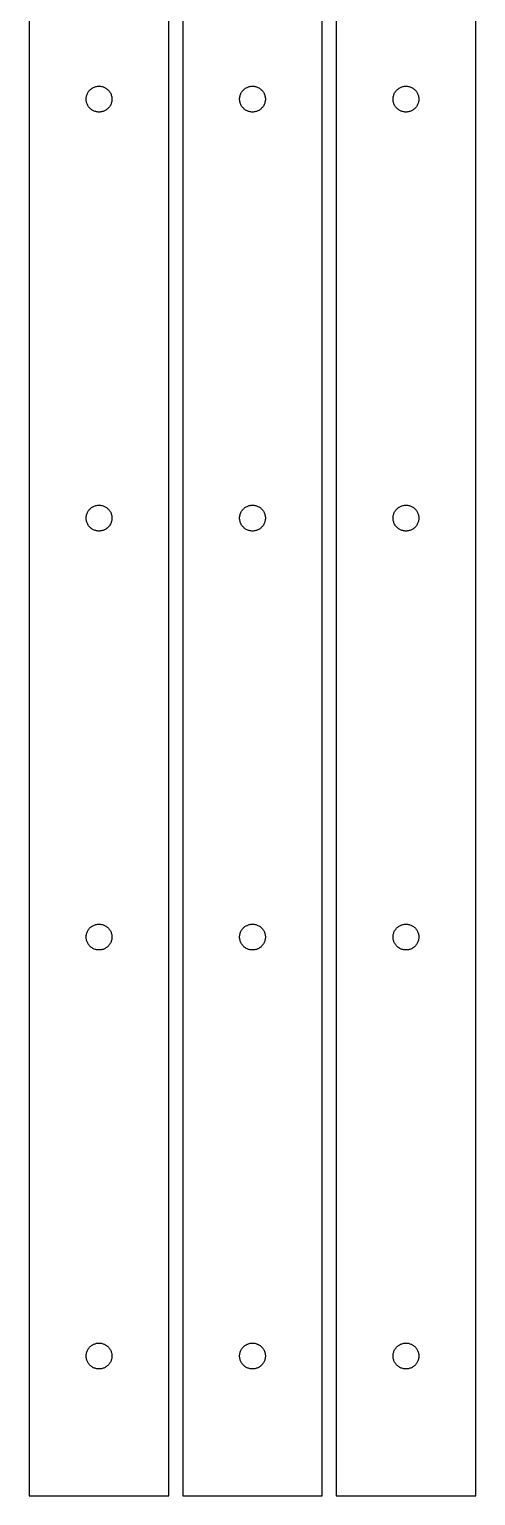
# Model space of a CAD drawing. Header units: metres. Extents: x 0 to 32, y 0 to 210.
# Drawn here: x 0 to 32, y 0 to 105 of the extents above; entities that cross this region are included whole.
import ezdxf

# ---------------------------------------------------------------- set-up
doc = ezdxf.new("R2010")
doc.units = ezdxf.units.M

msp = doc.modelspace()

# ---------------------------------------------------------------- linework, layer by layer
for p, q in [((0, 210), (0, 0)), ((10, 0), (10, 210)), ((11, 210), (11, 0)), ((21, 0), (21, 210)), ((22, 210), (22, 0)), ((32, 0), (32, 210)), ((4.50435, 100.781), (4.55437, 100.811)), ((4.55437, 100.811), (4.60614, 100.837)), ((4.60614, 100.837), (4.65947, 100.86)), ((4.65947, 100.86), (4.71416, 100.88)), ((4.71416, 100.88), (4.76996, 100.896)), ((4.76996, 100.896), (4.82666, 100.909)), ((4.82666, 100.909), (4.88406, 100.918)), ((4.88406, 100.918), (4.94191, 100.923)), ((4.94191, 100.923), (5, 100.925)), ((5, 100.925), (5.05807, 100.923)), ((5.05807, 100.923), (5.11592, 100.918)), ((5.11592, 100.918), (5.17332, 100.909)), ((5.17332, 100.909), (5.23003, 100.896)), ((5.23003, 100.896), (5.28583, 100.88)), ((5.28583, 100.88), (5.34052, 100.86)), ((5.34052, 100.86), (5.39384, 100.837)), ((5.39384, 100.837), (5.44562, 100.811)), ((5.44562, 100.811), (5.49564, 100.781)), ((15.5043, 100.781), (15.5544, 100.811)), ((15.5544, 100.811), (15.6061, 100.837)), ((15.6061, 100.837), (15.6595, 100.86)), ((15.6595, 100.86), (15.7142, 100.88)), ((15.7142, 100.88), (15.77, 100.896)), ((15.77, 100.896), (15.8267, 100.909)), ((15.8267, 100.909), (15.8841, 100.918)), ((15.8841, 100.918), (15.9419, 100.923)), ((15.9419, 100.923), (16, 100.925)), ((16, 100.925), (16.0581, 100.923)), ((16.0581, 100.923), (16.1159, 100.918)), ((16.1159, 100.918), (16.1733, 100.909)), ((16.1733, 100.909), (16.23, 100.896)), ((16.23, 100.896), (16.2858, 100.88)), ((16.2858, 100.88), (16.3405, 100.86)), ((16.3405, 100.86), (16.3938, 100.837)), ((16.3938, 100.837), (16.4456, 100.811)), ((16.4456, 100.811), (16.4956, 100.781)), ((26.5043, 100.781), (26.5544, 100.811)), ((26.5544, 100.811), (26.6061, 100.837)), ((26.6061, 100.837), (26.6595, 100.86)), ((26.6595, 100.86), (26.7142, 100.88)), ((26.7142, 100.88), (26.77, 100.896)), ((26.77, 100.896), (26.8267, 100.909)), ((26.8267, 100.909), (26.8841, 100.918)), ((26.8841, 100.918), (26.9419, 100.923)), ((26.9419, 100.923), (27, 100.925)), ((27, 100.925), (27.0581, 100.923)), ((27.0581, 100.923), (27.1159, 100.918)), ((27.1159, 100.918), (27.1733, 100.909)), ((27.1733, 100.909), (27.23, 100.896)), ((27.23, 100.896), (27.2858, 100.88)), ((27.2858, 100.88), (27.3405, 100.86)), ((27.3405, 100.86), (27.3938, 100.837)), ((27.3938, 100.837), (27.4456, 100.811)), ((27.4456, 100.811), (27.4956, 100.781)), ((4.075, 100), (4.07681, 100.058)), ((4.07681, 99.9419), (4.075, 100)), ((4.07681, 100.058), (4.08229, 100.116)), ((4.08229, 99.8841), (4.07681, 99.9419)), ((4.08229, 100.116), (4.09137, 100.173)), ((4.09137, 99.8267), (4.08229, 99.8841)), ((4.09137, 100.173), (4.10405, 100.23)), ((4.10405, 99.77), (4.09137, 99.8267)), ((4.10405, 100.23), (4.12027, 100.286)), ((4.12027, 99.7142), (4.10405, 99.77)), ((4.12027, 100.286), (4.13995, 100.341)), ((4.13995, 100.341), (4.16302, 100.394)), ((4.16302, 100.394), (4.18941, 100.446)), ((4.18941, 100.446), (4.21899, 100.496)), ((4.21899, 100.496), (4.25165, 100.544)), ((4.25165, 100.544), (4.28726, 100.59)), ((4.28726, 100.59), (4.3257, 100.633)), ((4.3257, 100.633), (4.36679, 100.674)), ((4.36679, 100.674), (4.41037, 100.713)), ((4.41037, 100.713), (4.45628, 100.748)), ((4.45628, 100.748), (4.50435, 100.781)), ((5.49564, 100.781), (5.5437, 100.748)), ((5.5437, 100.748), (5.58961, 100.713)), ((5.58961, 100.713), (5.63319, 100.674)), ((5.63319, 100.674), (5.67429, 100.633)), ((5.67429, 100.633), (5.71272, 100.59)), ((5.71272, 100.59), (5.74834, 100.544)), ((5.74834, 100.544), (5.78099, 100.496)), ((5.78099, 100.496), (5.81058, 100.446)), ((5.81058, 100.446), (5.83696, 100.394)), ((5.83696, 100.394), (5.86003, 100.341)), ((5.86003, 100.341), (5.87971, 100.286)), ((5.87971, 100.286), (5.89594, 100.23)), ((5.89594, 99.77), (5.87971, 99.7142)), ((5.89594, 100.23), (5.90862, 100.173)), ((5.90862, 99.8267), (5.89594, 99.77)), ((5.90862, 100.173), (5.91769, 100.116)), ((5.91769, 99.8841), (5.90862, 99.8267)), ((5.91769, 100.116), (5.92317, 100.058)), ((5.92317, 99.9419), (5.91769, 99.8841)), ((5.92317, 100.058), (5.92499, 100)), ((5.92499, 100), (5.92317, 99.9419)), ((15.075, 100), (15.0768, 100.058)), ((15.0768, 99.9419), (15.075, 100)), ((15.0768, 100.058), (15.0823, 100.116)), ((15.0823, 99.8841), (15.0768, 99.9419)), ((15.0823, 100.116), (15.0914, 100.173)), ((15.0914, 99.8267), (15.0823, 99.8841)), ((15.0914, 100.173), (15.104, 100.23)), ((15.104, 99.77), (15.0914, 99.8267)), ((15.104, 100.23), (15.1203, 100.286)), ((15.1203, 99.7142), (15.104, 99.77)), ((15.1203, 100.286), (15.14, 100.341)), ((15.14, 100.341), (15.163, 100.394)), ((15.163, 100.394), (15.1894, 100.446)), ((15.1894, 100.446), (15.219, 100.496)), ((15.219, 100.496), (15.2516, 100.544)), ((15.2516, 100.544), (15.2873, 100.59)), ((15.2873, 100.59), (15.3257, 100.633)), ((15.3257, 100.633), (15.3668, 100.674)), ((15.3668, 100.674), (15.4104, 100.713)), ((15.4104, 100.713), (15.4563, 100.748)), ((15.4563, 100.748), (15.5043, 100.781)), ((16.4956, 100.781), (16.5437, 100.748)), ((16.5437, 100.748), (16.5896, 100.713)), ((16.5896, 100.713), (16.6332, 100.674)), ((16.6332, 100.674), (16.6743, 100.633)), ((16.6743, 100.633), (16.7127, 100.59)), ((16.7127, 100.59), (16.7483, 100.544)), ((16.7483, 100.544), (16.781, 100.496)), ((16.781, 100.496), (16.8106, 100.446)), ((16.8106, 100.446), (16.837, 100.394)), ((16.837, 100.394), (16.86, 100.341)), ((16.86, 100.341), (16.8797, 100.286)), ((16.8797, 100.286), (16.8959, 100.23)), ((16.8959, 99.77), (16.8797, 99.7142)), ((16.8959, 100.23), (16.9086, 100.173)), ((16.9086, 99.8267), (16.8959, 99.77)), ((16.9086, 100.173), (16.9177, 100.116)), ((16.9177, 99.8841), (16.9086, 99.8267)), ((16.9177, 100.116), (16.9232, 100.058)), ((16.9232, 99.9419), (16.9177, 99.8841)), ((16.9232, 100.058), (16.925, 100)), ((16.925, 100), (16.9232, 99.9419)), ((26.075, 100), (26.0768, 100.058)), ((26.0768, 99.9419), (26.075, 100)), ((26.0768, 100.058), (26.0823, 100.116)), ((26.0823, 99.8841), (26.0768, 99.9419)), ((26.0823, 100.116), (26.0914, 100.173)), ((26.0914, 99.8267), (26.0823, 99.8841)), ((26.0914, 100.173), (26.104, 100.23)), ((26.104, 99.77), (26.0914, 99.8267)), ((26.104, 100.23), (26.1203, 100.286)), ((26.1203, 99.7142), (26.104, 99.77)), ((26.1203, 100.286), (26.14, 100.341)), ((26.14, 100.341), (26.163, 100.394)), ((26.163, 100.394), (26.1894, 100.446)), ((26.1894, 100.446), (26.219, 100.496)), ((26.219, 100.496), (26.2516, 100.544)), ((26.2516, 100.544), (26.2873, 100.59)), ((26.2873, 100.59), (26.3257, 100.633)), ((26.3257, 100.633), (26.3668, 100.674)), ((26.3668, 100.674), (26.4104, 100.713)), ((26.4104, 100.713), (26.4563, 100.748)), ((26.4563, 100.748), (26.5043, 100.781)), ((27.4956, 100.781), (27.5437, 100.748)), ((27.5437, 100.748), (27.5896, 100.713)), ((27.5896, 100.713), (27.6332, 100.674)), ((27.6332, 100.674), (27.6743, 100.633)), ((27.6743, 100.633), (27.7127, 100.59)), ((27.7127, 100.59), (27.7483, 100.544)), ((27.7483, 100.544), (27.781, 100.496)), ((27.781, 100.496), (27.8106, 100.446)), ((27.8106, 100.446), (27.837, 100.394)), ((27.837, 100.394), (27.86, 100.341)), ((27.86, 100.341), (27.8797, 100.286)), ((27.8797, 100.286), (27.8959, 100.23)), ((27.8959, 99.77), (27.8797, 99.7142)), ((27.8959, 100.23), (27.9086, 100.173)), ((27.9086, 99.8267), (27.8959, 99.77)), ((27.9086, 100.173), (27.9177, 100.116)), ((27.9177, 99.8841), (27.9086, 99.8267)), ((27.9177, 100.116), (27.9232, 100.058)), ((27.9232, 99.9419), (27.9177, 99.8841)), ((27.9232, 100.058), (27.925, 100)), ((27.925, 100), (27.9232, 99.9419)), ((4.13995, 99.6595), (4.12027, 99.7142)), ((4.16302, 99.6061), (4.13995, 99.6595)), ((4.18941, 99.5544), (4.16302, 99.6061)), ((4.21899, 99.5043), (4.18941, 99.5544)), ((4.25165, 99.4563), (4.21899, 99.5043)), ((4.28726, 99.4104), (4.25165, 99.4563)), ((4.3257, 99.3668), (4.28726, 99.4104)), ((4.36679, 99.3257), (4.3257, 99.3668)), ((4.41037, 99.2873), (4.36679, 99.3257)), ((4.45628, 99.2516), (4.41037, 99.2873)), ((4.50435, 99.219), (4.45628, 99.2516)), ((4.55437, 99.1894), (4.50435, 99.219)), ((4.60614, 99.163), (4.55437, 99.1894)), ((4.65947, 99.14), (4.60614, 99.163)), ((4.71416, 99.1203), (4.65947, 99.14)), ((4.76996, 99.104), (4.71416, 99.1203)), ((4.82666, 99.0914), (4.76996, 99.104)), ((4.88406, 99.0823), (4.82666, 99.0914)), ((4.94191, 99.0768), (4.88406, 99.0823)), ((5, 99.075), (4.94191, 99.0768)), ((5.05807, 99.0768), (5, 99.075)), ((5.11592, 99.0823), (5.05807, 99.0768)), ((5.17332, 99.0914), (5.11592, 99.0823)), ((5.23003, 99.104), (5.17332, 99.0914)), ((5.28583, 99.1203), (5.23003, 99.104)), ((5.34052, 99.14), (5.28583, 99.1203)), ((5.39384, 99.163), (5.34052, 99.14)), ((5.44562, 99.1894), (5.39384, 99.163)), ((5.49564, 99.219), (5.44562, 99.1894)), ((5.5437, 99.2516), (5.49564, 99.219)), ((5.58961, 99.2873), (5.5437, 99.2516)), ((5.63319, 99.3257), (5.58961, 99.2873)), ((5.67429, 99.3668), (5.63319, 99.3257)), ((5.71272, 99.4104), (5.67429, 99.3668)), ((5.74834, 99.4563), (5.71272, 99.4104)), ((5.78099, 99.5043), (5.74834, 99.4563)), ((5.81058, 99.5544), (5.78099, 99.5043)), ((5.83696, 99.6061), (5.81058, 99.5544)), ((5.86003, 99.6595), (5.83696, 99.6061)), ((5.87971, 99.7142), (5.86003, 99.6595)), ((15.14, 99.6595), (15.1203, 99.7142)), ((15.163, 99.6061), (15.14, 99.6595)), ((15.1894, 99.5544), (15.163, 99.6061)), ((15.219, 99.5043), (15.1894, 99.5544)), ((15.2516, 99.4563), (15.219, 99.5043)), ((15.2873, 99.4104), (15.2516, 99.4563)), ((15.3257, 99.3668), (15.2873, 99.4104)), ((15.3668, 99.3257), (15.3257, 99.3668)), ((15.4104, 99.2873), (15.3668, 99.3257)), ((15.4563, 99.2516), (15.4104, 99.2873)), ((15.5043, 99.219), (15.4563, 99.2516)), ((15.5544, 99.1894), (15.5043, 99.219)), ((15.6061, 99.163), (15.5544, 99.1894)), ((15.6595, 99.14), (15.6061, 99.163)), ((15.7142, 99.1203), (15.6595, 99.14)), ((15.77, 99.104), (15.7142, 99.1203)), ((15.8267, 99.0914), (15.77, 99.104)), ((15.8841, 99.0823), (15.8267, 99.0914)), ((15.9419, 99.0768), (15.8841, 99.0823)), ((16, 99.075), (15.9419, 99.0768)), ((16.0581, 99.0768), (16, 99.075)), ((16.1159, 99.0823), (16.0581, 99.0768)), ((16.1733, 99.0914), (16.1159, 99.0823)), ((16.23, 99.104), (16.1733, 99.0914)), ((16.2858, 99.1203), (16.23, 99.104)), ((16.3405, 99.14), (16.2858, 99.1203)), ((16.3938, 99.163), (16.3405, 99.14)), ((16.4456, 99.1894), (16.3938, 99.163)), ((16.4956, 99.219), (16.4456, 99.1894)), ((16.5437, 99.2516), (16.4956, 99.219)), ((16.5896, 99.2873), (16.5437, 99.2516)), ((16.6332, 99.3257), (16.5896, 99.2873)), ((16.6743, 99.3668), (16.6332, 99.3257)), ((16.7127, 99.4104), (16.6743, 99.3668)), ((16.7483, 99.4563), (16.7127, 99.4104)), ((16.781, 99.5043), (16.7483, 99.4563)), ((16.8106, 99.5544), (16.781, 99.5043)), ((16.837, 99.6061), (16.8106, 99.5544)), ((16.86, 99.6595), (16.837, 99.6061)), ((16.8797, 99.7142), (16.86, 99.6595)), ((26.14, 99.6595), (26.1203, 99.7142)), ((26.163, 99.6061), (26.14, 99.6595)), ((26.1894, 99.5544), (26.163, 99.6061)), ((26.219, 99.5043), (26.1894, 99.5544)), ((26.2516, 99.4563), (26.219, 99.5043)), ((26.2873, 99.4104), (26.2516, 99.4563)), ((26.3257, 99.3668), (26.2873, 99.4104)), ((26.3668, 99.3257), (26.3257, 99.3668)), ((26.4104, 99.2873), (26.3668, 99.3257)), ((26.4563, 99.2516), (26.4104, 99.2873)), ((26.5043, 99.219), (26.4563, 99.2516)), ((26.5544, 99.1894), (26.5043, 99.219)), ((26.6061, 99.163), (26.5544, 99.1894)), ((26.6595, 99.14), (26.6061, 99.163)), ((26.7142, 99.1203), (26.6595, 99.14)), ((26.77, 99.104), (26.7142, 99.1203)), ((26.8267, 99.0914), (26.77, 99.104)), ((26.8841, 99.0823), (26.8267, 99.0914)), ((26.9419, 99.0768), (26.8841, 99.0823)), ((27, 99.075), (26.9419, 99.0768)), ((27.0581, 99.0768), (27, 99.075)), ((27.1159, 99.0823), (27.0581, 99.0768)), ((27.1733, 99.0914), (27.1159, 99.0823)), ((27.23, 99.104), (27.1733, 99.0914)), ((27.2858, 99.1203), (27.23, 99.104)), ((27.3405, 99.14), (27.2858, 99.1203)), ((27.3938, 99.163), (27.3405, 99.14)), ((27.4456, 99.1894), (27.3938, 99.163)), ((27.4956, 99.219), (27.4456, 99.1894)), ((27.5437, 99.2516), (27.4956, 99.219)), ((27.5896, 99.2873), (27.5437, 99.2516)), ((27.6332, 99.3257), (27.5896, 99.2873)), ((27.6743, 99.3668), (27.6332, 99.3257)), ((27.7127, 99.4104), (27.6743, 99.3668)), ((27.7483, 99.4563), (27.7127, 99.4104)), ((27.781, 99.5043), (27.7483, 99.4563)), ((27.8106, 99.5544), (27.781, 99.5043)), ((27.837, 99.6061), (27.8106, 99.5544)), ((27.86, 99.6595), (27.837, 99.6061)), ((27.8797, 99.7142), (27.86, 99.6595)), ((4.13995, 70.3405), (4.16302, 70.3938)), ((4.16302, 70.3938), (4.18941, 70.4456)), ((4.18941, 70.4456), (4.21899, 70.4956)), ((4.21899, 70.4956), (4.25165, 70.5437)), ((4.25165, 70.5437), (4.28726, 70.5896)), ((4.28726, 70.5896), (4.3257, 70.6332)), ((4.3257, 70.6332), (4.36679, 70.6743)), ((4.36679, 70.6743), (4.41037, 70.7127)), ((4.41037, 70.7127), (4.45628, 70.7483)), ((4.45628, 70.7483), (4.50435, 70.781)), ((4.50435, 70.781), (4.55437, 70.8106)), ((4.55437, 70.8106), (4.60614, 70.837)), ((4.60614, 70.837), (4.65947, 70.86)), ((4.65947, 70.86), (4.71416, 70.8797)), ((4.71416, 70.8797), (4.76996, 70.8959)), ((4.76996, 70.8959), (4.82666, 70.9086)), ((4.82666, 70.9086), (4.88406, 70.9177)), ((4.88406, 70.9177), (4.94191, 70.9232)), ((4.94191, 70.9232), (5, 70.925)), ((5, 70.925), (5.05807, 70.9232)), ((5.05807, 70.9232), (5.11592, 70.9177)), ((5.11592, 70.9177), (5.17332, 70.9086)), ((5.17332, 70.9086), (5.23003, 70.8959)), ((5.23003, 70.8959), (5.28583, 70.8797)), ((5.28583, 70.8797), (5.34052, 70.86)), ((5.34052, 70.86), (5.39384, 70.837)), ((5.39384, 70.837), (5.44562, 70.8106)), ((5.44562, 70.8106), (5.49564, 70.781)), ((5.49564, 70.781), (5.5437, 70.7483)), ((5.5437, 70.7483), (5.58961, 70.7127)), ((5.58961, 70.7127), (5.63319, 70.6743)), ((5.63319, 70.6743), (5.67429, 70.6332)), ((5.67429, 70.6332), (5.71272, 70.5896)), ((5.71272, 70.5896), (5.74834, 70.5437)), ((5.74834, 70.5437), (5.78099, 70.4956)), ((5.78099, 70.4956), (5.81058, 70.4456)), ((5.81058, 70.4456), (5.83696, 70.3938)), ((5.83696, 70.3938), (5.86003, 70.3405)), ((15.14, 70.3405), (15.163, 70.3938)), ((15.163, 70.3938), (15.1894, 70.4456)), ((15.1894, 70.4456), (15.219, 70.4956)), ((15.219, 70.4956), (15.2516, 70.5437)), ((15.2516, 70.5437), (15.2873, 70.5896)), ((15.2873, 70.5896), (15.3257, 70.6332)), ((15.3257, 70.6332), (15.3668, 70.6743)), ((15.3668, 70.6743), (15.4104, 70.7127)), ((15.4104, 70.7127), (15.4563, 70.7483)), ((15.4563, 70.7483), (15.5043, 70.781)), ((15.5043, 70.781), (15.5544, 70.8106)), ((15.5544, 70.8106), (15.6061, 70.837)), ((15.6061, 70.837), (15.6595, 70.86)), ((15.6595, 70.86), (15.7142, 70.8797)), ((15.7142, 70.8797), (15.77, 70.8959)), ((15.77, 70.8959), (15.8267, 70.9086)), ((15.8267, 70.9086), (15.8841, 70.9177)), ((15.8841, 70.9177), (15.9419, 70.9232)), ((15.9419, 70.9232), (16, 70.925)), ((16, 70.925), (16.0581, 70.9232)), ((16.0581, 70.9232), (16.1159, 70.9177)), ((16.1159, 70.9177), (16.1733, 70.9086)), ((16.1733, 70.9086), (16.23, 70.8959)), ((16.23, 70.8959), (16.2858, 70.8797)), ((16.2858, 70.8797), (16.3405, 70.86)), ((16.3405, 70.86), (16.3938, 70.837)), ((16.3938, 70.837), (16.4456, 70.8106)), ((16.4456, 70.8106), (16.4956, 70.781)), ((16.4956, 70.781), (16.5437, 70.7483)), ((16.5437, 70.7483), (16.5896, 70.7127)), ((16.5896, 70.7127), (16.6332, 70.6743)), ((16.6332, 70.6743), (16.6743, 70.6332)), ((16.6743, 70.6332), (16.7127, 70.5896)), ((16.7127, 70.5896), (16.7483, 70.5437)), ((16.7483, 70.5437), (16.781, 70.4956)), ((16.781, 70.4956), (16.8106, 70.4456)), ((16.8106, 70.4456), (16.837, 70.3938)), ((16.837, 70.3938), (16.86, 70.3405)), ((26.14, 70.3405), (26.163, 70.3938)), ((26.163, 70.3938), (26.1894, 70.4456)), ((26.1894, 70.4456), (26.219, 70.4956)), ((26.219, 70.4956), (26.2516, 70.5437)), ((26.2516, 70.5437), (26.2873, 70.5896)), ((26.2873, 70.5896), (26.3257, 70.6332)), ((26.3257, 70.6332), (26.3668, 70.6743)), ((26.3668, 70.6743), (26.4104, 70.7127)), ((26.4104, 70.7127), (26.4563, 70.7483)), ((26.4563, 70.7483), (26.5043, 70.781)), ((26.5043, 70.781), (26.5544, 70.8106)), ((26.5544, 70.8106), (26.6061, 70.837)), ((26.6061, 70.837), (26.6595, 70.86)), ((26.6595, 70.86), (26.7142, 70.8797)), ((26.7142, 70.8797), (26.77, 70.8959)), ((26.77, 70.8959), (26.8267, 70.9086)), ((26.8267, 70.9086), (26.8841, 70.9177)), ((26.8841, 70.9177), (26.9419, 70.9232)), ((26.9419, 70.9232), (27, 70.925)), ((27, 70.925), (27.0581, 70.9232)), ((27.0581, 70.9232), (27.1159, 70.9177)), ((27.1159, 70.9177), (27.1733, 70.9086)), ((27.1733, 70.9086), (27.23, 70.8959)), ((27.23, 70.8959), (27.2858, 70.8797)), ((27.2858, 70.8797), (27.3405, 70.86)), ((27.3405, 70.86), (27.3938, 70.837)), ((27.3938, 70.837), (27.4456, 70.8106)), ((27.4456, 70.8106), (27.4956, 70.781)), ((27.4956, 70.781), (27.5437, 70.7483)), ((27.5437, 70.7483), (27.5896, 70.7127)), ((27.5896, 70.7127), (27.6332, 70.6743)), ((27.6332, 70.6743), (27.6743, 70.6332)), ((27.6743, 70.6332), (27.7127, 70.5896)), ((27.7127, 70.5896), (27.7483, 70.5437)), ((27.7483, 70.5437), (27.781, 70.4956)), ((27.781, 70.4956), (27.8106, 70.4456)), ((27.8106, 70.4456), (27.837, 70.3938)), ((27.837, 70.3938), (27.86, 70.3405)), ((4.075, 70), (4.07681, 70.0581)), ((4.07681, 69.9419), (4.075, 70)), ((4.07681, 70.0581), (4.08229, 70.1159)), ((4.08229, 69.8841), (4.07681, 69.9419)), ((4.08229, 70.1159), (4.09137, 70.1733)), ((4.09137, 69.8267), (4.08229, 69.8841)), ((4.09137, 70.1733), (4.10405, 70.23)), ((4.10405, 69.77), (4.09137, 69.8267)), ((4.10405, 70.23), (4.12027, 70.2858)), ((4.12027, 69.7142), (4.10405, 69.77)), ((4.12027, 70.2858), (4.13995, 70.3405)), ((4.13995, 69.6595), (4.12027, 69.7142)), ((4.16302, 69.6061), (4.13995, 69.6595)), ((4.18941, 69.5544), (4.16302, 69.6061)), ((4.21899, 69.5043), (4.18941, 69.5544)), ((4.25165, 69.4563), (4.21899, 69.5043)), ((4.28726, 69.4104), (4.25165, 69.4563)), ((4.3257, 69.3668), (4.28726, 69.4104)), ((4.36679, 69.3257), (4.3257, 69.3668)), ((4.41037, 69.2873), (4.36679, 69.3257)), ((5.63319, 69.3257), (5.58961, 69.2873)), ((5.67429, 69.3668), (5.63319, 69.3257)), ((5.71272, 69.4104), (5.67429, 69.3668)), ((5.74834, 69.4563), (5.71272, 69.4104)), ((5.78099, 69.5043), (5.74834, 69.4563)), ((5.81058, 69.5544), (5.78099, 69.5043)), ((5.83696, 69.6061), (5.81058, 69.5544)), ((5.86003, 69.6595), (5.83696, 69.6061)), ((5.86003, 70.3405), (5.87971, 70.2858)), ((5.87971, 69.7142), (5.86003, 69.6595)), ((5.87971, 70.2858), (5.89594, 70.23)), ((5.89594, 69.77), (5.87971, 69.7142)), ((5.89594, 70.23), (5.90862, 70.1733)), ((5.90862, 69.8267), (5.89594, 69.77)), ((5.90862, 70.1733), (5.91769, 70.1159)), ((5.91769, 69.8841), (5.90862, 69.8267)), ((5.91769, 70.1159), (5.92317, 70.0581)), ((5.92317, 69.9419), (5.91769, 69.8841)), ((5.92317, 70.0581), (5.92499, 70)), ((5.92499, 70), (5.92317, 69.9419)), ((15.075, 70), (15.0768, 70.0581)), ((15.0768, 69.9419), (15.075, 70)), ((15.0768, 70.0581), (15.0823, 70.1159)), ((15.0823, 69.8841), (15.0768, 69.9419)), ((15.0823, 70.1159), (15.0914, 70.1733)), ((15.0914, 69.8267), (15.0823, 69.8841)), ((15.0914, 70.1733), (15.104, 70.23)), ((15.104, 69.77), (15.0914, 69.8267)), ((15.104, 70.23), (15.1203, 70.2858)), ((15.1203, 69.7142), (15.104, 69.77)), ((15.1203, 70.2858), (15.14, 70.3405)), ((15.14, 69.6595), (15.1203, 69.7142)), ((15.163, 69.6061), (15.14, 69.6595)), ((15.1894, 69.5544), (15.163, 69.6061)), ((15.219, 69.5043), (15.1894, 69.5544)), ((15.2516, 69.4563), (15.219, 69.5043)), ((15.2873, 69.4104), (15.2516, 69.4563)), ((15.3257, 69.3668), (15.2873, 69.4104)), ((15.3668, 69.3257), (15.3257, 69.3668)), ((15.4104, 69.2873), (15.3668, 69.3257)), ((16.6332, 69.3257), (16.5896, 69.2873)), ((16.6743, 69.3668), (16.6332, 69.3257)), ((16.7127, 69.4104), (16.6743, 69.3668)), ((16.7483, 69.4563), (16.7127, 69.4104)), ((16.781, 69.5043), (16.7483, 69.4563)), ((16.8106, 69.5544), (16.781, 69.5043)), ((16.837, 69.6061), (16.8106, 69.5544)), ((16.86, 69.6595), (16.837, 69.6061)), ((16.86, 70.3405), (16.8797, 70.2858)), ((16.8797, 69.7142), (16.86, 69.6595)), ((16.8797, 70.2858), (16.8959, 70.23)), ((16.8959, 69.77), (16.8797, 69.7142)), ((16.8959, 70.23), (16.9086, 70.1733)), ((16.9086, 69.8267), (16.8959, 69.77)), ((16.9086, 70.1733), (16.9177, 70.1159)), ((16.9177, 69.8841), (16.9086, 69.8267)), ((16.9177, 70.1159), (16.9232, 70.0581)), ((16.9232, 69.9419), (16.9177, 69.8841)), ((16.9232, 70.0581), (16.925, 70)), ((16.925, 70), (16.9232, 69.9419)), ((26.075, 70), (26.0768, 70.0581)), ((26.0768, 69.9419), (26.075, 70)), ((26.0768, 70.0581), (26.0823, 70.1159)), ((26.0823, 69.8841), (26.0768, 69.9419)), ((26.0823, 70.1159), (26.0914, 70.1733)), ((26.0914, 69.8267), (26.0823, 69.8841)), ((26.0914, 70.1733), (26.104, 70.23)), ((26.104, 69.77), (26.0914, 69.8267)), ((26.104, 70.23), (26.1203, 70.2858)), ((26.1203, 69.7142), (26.104, 69.77)), ((26.1203, 70.2858), (26.14, 70.3405)), ((26.14, 69.6595), (26.1203, 69.7142)), ((26.163, 69.6061), (26.14, 69.6595)), ((26.1894, 69.5544), (26.163, 69.6061)), ((26.219, 69.5043), (26.1894, 69.5544)), ((26.2516, 69.4563), (26.219, 69.5043)), ((26.2873, 69.4104), (26.2516, 69.4563)), ((26.3257, 69.3668), (26.2873, 69.4104)), ((26.3668, 69.3257), (26.3257, 69.3668)), ((26.4104, 69.2873), (26.3668, 69.3257)), ((27.6332, 69.3257), (27.5896, 69.2873)), ((27.6743, 69.3668), (27.6332, 69.3257)), ((27.7127, 69.4104), (27.6743, 69.3668)), ((27.7483, 69.4563), (27.7127, 69.4104)), ((27.781, 69.5043), (27.7483, 69.4563)), ((27.8106, 69.5544), (27.781, 69.5043)), ((27.837, 69.6061), (27.8106, 69.5544)), ((27.86, 69.6595), (27.837, 69.6061)), ((27.86, 70.3405), (27.8797, 70.2858)), ((27.8797, 69.7142), (27.86, 69.6595)), ((27.8797, 70.2858), (27.8959, 70.23)), ((27.8959, 69.77), (27.8797, 69.7142)), ((27.8959, 70.23), (27.9086, 70.1733)), ((27.9086, 69.8267), (27.8959, 69.77)), ((27.9086, 70.1733), (27.9177, 70.1159)), ((27.9177, 69.8841), (27.9086, 69.8267)), ((27.9177, 70.1159), (27.9232, 70.0581)), ((27.9232, 69.9419), (27.9177, 69.8841)), ((27.9232, 70.0581), (27.925, 70)), ((27.925, 70), (27.9232, 69.9419)), ((4.45628, 69.2516), (4.41037, 69.2873)), ((4.50435, 69.219), (4.45628, 69.2516)), ((4.55437, 69.1894), (4.50435, 69.219)), ((4.60614, 69.163), (4.55437, 69.1894)), ((4.65947, 69.14), (4.60614, 69.163)), ((4.71416, 69.1203), (4.65947, 69.14)), ((4.76996, 69.104), (4.71416, 69.1203)), ((4.82666, 69.0914), (4.76996, 69.104)), ((4.88406, 69.0823), (4.82666, 69.0914)), ((4.94191, 69.0768), (4.88406, 69.0823)), ((5, 69.075), (4.94191, 69.0768)), ((5.05807, 69.0768), (5, 69.075)), ((5.11592, 69.0823), (5.05807, 69.0768)), ((5.17332, 69.0914), (5.11592, 69.0823)), ((5.23003, 69.104), (5.17332, 69.0914)), ((5.28583, 69.1203), (5.23003, 69.104)), ((5.34052, 69.14), (5.28583, 69.1203)), ((5.39384, 69.163), (5.34052, 69.14)), ((5.44562, 69.1894), (5.39384, 69.163)), ((5.49564, 69.219), (5.44562, 69.1894)), ((5.5437, 69.2516), (5.49564, 69.219)), ((5.58961, 69.2873), (5.5437, 69.2516)), ((15.4563, 69.2516), (15.4104, 69.2873)), ((15.5043, 69.219), (15.4563, 69.2516)), ((15.5544, 69.1894), (15.5043, 69.219)), ((15.6061, 69.163), (15.5544, 69.1894)), ((15.6595, 69.14), (15.6061, 69.163)), ((15.7142, 69.1203), (15.6595, 69.14)), ((15.77, 69.104), (15.7142, 69.1203)), ((15.8267, 69.0914), (15.77, 69.104)), ((15.8841, 69.0823), (15.8267, 69.0914)), ((15.9419, 69.0768), (15.8841, 69.0823)), ((16, 69.075), (15.9419, 69.0768)), ((16.0581, 69.0768), (16, 69.075)), ((16.1159, 69.0823), (16.0581, 69.0768)), ((16.1733, 69.0914), (16.1159, 69.0823)), ((16.23, 69.104), (16.1733, 69.0914)), ((16.2858, 69.1203), (16.23, 69.104)), ((16.3405, 69.14), (16.2858, 69.1203)), ((16.3938, 69.163), (16.3405, 69.14)), ((16.4456, 69.1894), (16.3938, 69.163)), ((16.4956, 69.219), (16.4456, 69.1894)), ((16.5437, 69.2516), (16.4956, 69.219)), ((16.5896, 69.2873), (16.5437, 69.2516)), ((26.4563, 69.2516), (26.4104, 69.2873)), ((26.5043, 69.219), (26.4563, 69.2516)), ((26.5544, 69.1894), (26.5043, 69.219)), ((26.6061, 69.163), (26.5544, 69.1894)), ((26.6595, 69.14), (26.6061, 69.163)), ((26.7142, 69.1203), (26.6595, 69.14)), ((26.77, 69.104), (26.7142, 69.1203)), ((26.8267, 69.0914), (26.77, 69.104)), ((26.8841, 69.0823), (26.8267, 69.0914)), ((26.9419, 69.0768), (26.8841, 69.0823)), ((27, 69.075), (26.9419, 69.0768)), ((27.0581, 69.0768), (27, 69.075)), ((27.1159, 69.0823), (27.0581, 69.0768)), ((27.1733, 69.0914), (27.1159, 69.0823)), ((27.23, 69.104), (27.1733, 69.0914)), ((27.2858, 69.1203), (27.23, 69.104)), ((27.3405, 69.14), (27.2858, 69.1203)), ((27.3938, 69.163), (27.3405, 69.14)), ((27.4456, 69.1894), (27.3938, 69.163)), ((27.4956, 69.219), (27.4456, 69.1894)), ((27.5437, 69.2516), (27.4956, 69.219)), ((27.5896, 69.2873), (27.5437, 69.2516)), ((4.075, 40), (4.07681, 40.0581)), ((4.07681, 39.9419), (4.075, 40)), ((4.07681, 40.0581), (4.08229, 40.1159)), ((4.08229, 39.8841), (4.07681, 39.9419)), ((4.08229, 40.1159), (4.09137, 40.1733)), ((4.09137, 40.1733), (4.10405, 40.23)), ((4.10405, 40.23), (4.12027, 40.2858)), ((4.12027, 40.2858), (4.13995, 40.3405)), ((4.13995, 40.3405), (4.16302, 40.3938)), ((4.16302, 40.3938), (4.18941, 40.4456)), ((4.18941, 40.4456), (4.21899, 40.4956)), ((4.21899, 40.4956), (4.25165, 40.5437)), ((4.25165, 40.5437), (4.28726, 40.5896)), ((4.28726, 40.5896), (4.3257, 40.6332)), ((4.3257, 40.6332), (4.36679, 40.6743)), ((4.36679, 40.6743), (4.41037, 40.7127)), ((4.41037, 40.7127), (4.45628, 40.7483)), ((4.45628, 40.7483), (4.50435, 40.781)), ((4.50435, 40.781), (4.55437, 40.8106)), ((4.55437, 40.8106), (4.60614, 40.837)), ((4.60614, 40.837), (4.65947, 40.86)), ((4.65947, 40.86), (4.71416, 40.8797)), ((4.71416, 40.8797), (4.76996, 40.8959)), ((4.76996, 40.8959), (4.82666, 40.9086)), ((4.82666, 40.9086), (4.88406, 40.9177)), ((4.88406, 40.9177), (4.94191, 40.9232)), ((4.94191, 40.9232), (5, 40.925)), ((5, 40.925), (5.05807, 40.9232)), ((5.05807, 40.9232), (5.11592, 40.9177)), ((5.11592, 40.9177), (5.17332, 40.9086)), ((5.17332, 40.9086), (5.23003, 40.8959)), ((5.23003, 40.8959), (5.28583, 40.8797)), ((5.28583, 40.8797), (5.34052, 40.86)), ((5.34052, 40.86), (5.39384, 40.837)), ((5.39384, 40.837), (5.44562, 40.8106)), ((5.44562, 40.8106), (5.49564, 40.781)), ((5.49564, 40.781), (5.5437, 40.7483)), ((5.5437, 40.7483), (5.58961, 40.7127)), ((5.58961, 40.7127), (5.63319, 40.6743)), ((5.63319, 40.6743), (5.67429, 40.6332)), ((5.67429, 40.6332), (5.71272, 40.5896)), ((5.71272, 40.5896), (5.74834, 40.5437)), ((5.74834, 40.5437), (5.78099, 40.4956)), ((5.78099, 40.4956), (5.81058, 40.4456)), ((5.81058, 40.4456), (5.83696, 40.3938)), ((5.83696, 40.3938), (5.86003, 40.3405)), ((5.86003, 40.3405), (5.87971, 40.2858)), ((5.87971, 40.2858), (5.89594, 40.23)), ((5.89594, 40.23), (5.90862, 40.1733)), ((5.90862, 40.1733), (5.91769, 40.1159)), ((5.91769, 40.1159), (5.92317, 40.0581)), ((5.92317, 39.9419), (5.91769, 39.8841)), ((5.92317, 40.0581), (5.92499, 40)), ((5.92499, 40), (5.92317, 39.9419)), ((15.075, 40), (15.0768, 40.0581)), ((15.0768, 39.9419), (15.075, 40)), ((15.0768, 40.0581), (15.0823, 40.1159)), ((15.0823, 39.8841), (15.0768, 39.9419)), ((15.0823, 40.1159), (15.0914, 40.1733)), ((15.0914, 40.1733), (15.104, 40.23)), ((15.104, 40.23), (15.1203, 40.2858)), ((15.1203, 40.2858), (15.14, 40.3405)), ((15.14, 40.3405), (15.163, 40.3938)), ((15.163, 40.3938), (15.1894, 40.4456)), ((15.1894, 40.4456), (15.219, 40.4956)), ((15.219, 40.4956), (15.2516, 40.5437)), ((15.2516, 40.5437), (15.2873, 40.5896)), ((15.2873, 40.5896), (15.3257, 40.6332)), ((15.3257, 40.6332), (15.3668, 40.6743)), ((15.3668, 40.6743), (15.4104, 40.7127)), ((15.4104, 40.7127), (15.4563, 40.7483)), ((15.4563, 40.7483), (15.5043, 40.781)), ((15.5043, 40.781), (15.5544, 40.8106)), ((15.5544, 40.8106), (15.6061, 40.837)), ((15.6061, 40.837), (15.6595, 40.86)), ((15.6595, 40.86), (15.7142, 40.8797)), ((15.7142, 40.8797), (15.77, 40.8959)), ((15.77, 40.8959), (15.8267, 40.9086)), ((15.8267, 40.9086), (15.8841, 40.9177)), ((15.8841, 40.9177), (15.9419, 40.9232)), ((15.9419, 40.9232), (16, 40.925)), ((16, 40.925), (16.0581, 40.9232)), ((16.0581, 40.9232), (16.1159, 40.9177)), ((16.1159, 40.9177), (16.1733, 40.9086)), ((16.1733, 40.9086), (16.23, 40.8959)), ((16.23, 40.8959), (16.2858, 40.8797)), ((16.2858, 40.8797), (16.3405, 40.86)), ((16.3405, 40.86), (16.3938, 40.837)), ((16.3938, 40.837), (16.4456, 40.8106)), ((16.4456, 40.8106), (16.4956, 40.781)), ((16.4956, 40.781), (16.5437, 40.7483)), ((16.5437, 40.7483), (16.5896, 40.7127)), ((16.5896, 40.7127), (16.6332, 40.6743)), ((16.6332, 40.6743), (16.6743, 40.6332)), ((16.6743, 40.6332), (16.7127, 40.5896)), ((16.7127, 40.5896), (16.7483, 40.5437)), ((16.7483, 40.5437), (16.781, 40.4956)), ((16.781, 40.4956), (16.8106, 40.4456)), ((16.8106, 40.4456), (16.837, 40.3938)), ((16.837, 40.3938), (16.86, 40.3405)), ((16.86, 40.3405), (16.8797, 40.2858)), ((16.8797, 40.2858), (16.8959, 40.23)), ((16.8959, 40.23), (16.9086, 40.1733)), ((16.9086, 40.1733), (16.9177, 40.1159)), ((16.9177, 40.1159), (16.9232, 40.0581)), ((16.9232, 39.9419), (16.9177, 39.8841)), ((16.9232, 40.0581), (16.925, 40)), ((16.925, 40), (16.9232, 39.9419)), ((26.075, 40), (26.0768, 40.0581)), ((26.0768, 39.9419), (26.075, 40)), ((26.0768, 40.0581), (26.0823, 40.1159)), ((26.0823, 39.8841), (26.0768, 39.9419)), ((26.0823, 40.1159), (26.0914, 40.1733)), ((26.0914, 40.1733), (26.104, 40.23)), ((26.104, 40.23), (26.1203, 40.2858)), ((26.1203, 40.2858), (26.14, 40.3405)), ((26.14, 40.3405), (26.163, 40.3938)), ((26.163, 40.3938), (26.1894, 40.4456)), ((26.1894, 40.4456), (26.219, 40.4956)), ((26.219, 40.4956), (26.2516, 40.5437)), ((26.2516, 40.5437), (26.2873, 40.5896)), ((26.2873, 40.5896), (26.3257, 40.6332)), ((26.3257, 40.6332), (26.3668, 40.6743)), ((26.3668, 40.6743), (26.4104, 40.7127)), ((26.4104, 40.7127), (26.4563, 40.7483)), ((26.4563, 40.7483), (26.5043, 40.781)), ((26.5043, 40.781), (26.5544, 40.8106)), ((26.5544, 40.8106), (26.6061, 40.837)), ((26.6061, 40.837), (26.6595, 40.86)), ((26.6595, 40.86), (26.7142, 40.8797)), ((26.7142, 40.8797), (26.77, 40.8959)), ((26.77, 40.8959), (26.8267, 40.9086)), ((26.8267, 40.9086), (26.8841, 40.9177)), ((26.8841, 40.9177), (26.9419, 40.9232)), ((26.9419, 40.9232), (27, 40.925)), ((27, 40.925), (27.0581, 40.9232)), ((27.0581, 40.9232), (27.1159, 40.9177)), ((27.1159, 40.9177), (27.1733, 40.9086)), ((27.1733, 40.9086), (27.23, 40.8959)), ((27.23, 40.8959), (27.2858, 40.8797)), ((27.2858, 40.8797), (27.3405, 40.86)), ((27.3405, 40.86), (27.3938, 40.837)), ((27.3938, 40.837), (27.4456, 40.8106)), ((27.4456, 40.8106), (27.4956, 40.781)), ((27.4956, 40.781), (27.5437, 40.7483)), ((27.5437, 40.7483), (27.5896, 40.7127)), ((27.5896, 40.7127), (27.6332, 40.6743)), ((27.6332, 40.6743), (27.6743, 40.6332)), ((27.6743, 40.6332), (27.7127, 40.5896)), ((27.7127, 40.5896), (27.7483, 40.5437)), ((27.7483, 40.5437), (27.781, 40.4956)), ((27.781, 40.4956), (27.8106, 40.4456)), ((27.8106, 40.4456), (27.837, 40.3938)), ((27.837, 40.3938), (27.86, 40.3405)), ((27.86, 40.3405), (27.8797, 40.2858)), ((27.8797, 40.2858), (27.8959, 40.23)), ((27.8959, 40.23), (27.9086, 40.1733)), ((27.9086, 40.1733), (27.9177, 40.1159)), ((27.9177, 40.1159), (27.9232, 40.0581)), ((27.9232, 39.9419), (27.9177, 39.8841)), ((27.9232, 40.0581), (27.925, 40)), ((27.925, 40), (27.9232, 39.9419)), ((4.09137, 39.8267), (4.08229, 39.8841)), ((4.10405, 39.77), (4.09137, 39.8267)), ((4.12027, 39.7142), (4.10405, 39.77)), ((4.13995, 39.6595), (4.12027, 39.7142)), ((4.16302, 39.6061), (4.13995, 39.6595)), ((4.18941, 39.5544), (4.16302, 39.6061)), ((4.21899, 39.5043), (4.18941, 39.5544)), ((4.25165, 39.4563), (4.21899, 39.5043)), ((4.28726, 39.4104), (4.25165, 39.4563)), ((4.3257, 39.3668), (4.28726, 39.4104)), ((4.36679, 39.3257), (4.3257, 39.3668)), ((4.41037, 39.2873), (4.36679, 39.3257)), ((4.45628, 39.2516), (4.41037, 39.2873)), ((4.50435, 39.219), (4.45628, 39.2516)), ((4.55437, 39.1894), (4.50435, 39.219)), ((4.60614, 39.163), (4.55437, 39.1894)), ((4.65947, 39.14), (4.60614, 39.163)), ((4.71416, 39.1203), (4.65947, 39.14)), ((4.76996, 39.104), (4.71416, 39.1203)), ((4.82666, 39.0914), (4.76996, 39.104)), ((4.88406, 39.0823), (4.82666, 39.0914)), ((4.94191, 39.0768), (4.88406, 39.0823)), ((5, 39.075), (4.94191, 39.0768)), ((5.05807, 39.0768), (5, 39.075)), ((5.11592, 39.0823), (5.05807, 39.0768)), ((5.17332, 39.0914), (5.11592, 39.0823)), ((5.23003, 39.104), (5.17332, 39.0914)), ((5.28583, 39.1203), (5.23003, 39.104)), ((5.34052, 39.14), (5.28583, 39.1203)), ((5.39384, 39.163), (5.34052, 39.14)), ((5.44562, 39.1894), (5.39384, 39.163)), ((5.49564, 39.219), (5.44562, 39.1894)), ((5.5437, 39.2516), (5.49564, 39.219)), ((5.58961, 39.2873), (5.5437, 39.2516)), ((5.63319, 39.3257), (5.58961, 39.2873)), ((5.67429, 39.3668), (5.63319, 39.3257)), ((5.71272, 39.4104), (5.67429, 39.3668)), ((5.74834, 39.4563), (5.71272, 39.4104)), ((5.78099, 39.5043), (5.74834, 39.4563)), ((5.81058, 39.5544), (5.78099, 39.5043)), ((5.83696, 39.6061), (5.81058, 39.5544)), ((5.86003, 39.6595), (5.83696, 39.6061)), ((5.87971, 39.7142), (5.86003, 39.6595)), ((5.89594, 39.77), (5.87971, 39.7142)), ((5.90862, 39.8267), (5.89594, 39.77)), ((5.91769, 39.8841), (5.90862, 39.8267)), ((15.0914, 39.8267), (15.0823, 39.8841)), ((15.104, 39.77), (15.0914, 39.8267)), ((15.1203, 39.7142), (15.104, 39.77)), ((15.14, 39.6595), (15.1203, 39.7142)), ((15.163, 39.6061), (15.14, 39.6595)), ((15.1894, 39.5544), (15.163, 39.6061)), ((15.219, 39.5043), (15.1894, 39.5544)), ((15.2516, 39.4563), (15.219, 39.5043)), ((15.2873, 39.4104), (15.2516, 39.4563)), ((15.3257, 39.3668), (15.2873, 39.4104)), ((15.3668, 39.3257), (15.3257, 39.3668)), ((15.4104, 39.2873), (15.3668, 39.3257)), ((15.4563, 39.2516), (15.4104, 39.2873)), ((15.5043, 39.219), (15.4563, 39.2516)), ((15.5544, 39.1894), (15.5043, 39.219)), ((15.6061, 39.163), (15.5544, 39.1894)), ((15.6595, 39.14), (15.6061, 39.163)), ((15.7142, 39.1203), (15.6595, 39.14)), ((15.77, 39.104), (15.7142, 39.1203)), ((15.8267, 39.0914), (15.77, 39.104)), ((15.8841, 39.0823), (15.8267, 39.0914)), ((15.9419, 39.0768), (15.8841, 39.0823)), ((16, 39.075), (15.9419, 39.0768)), ((16.0581, 39.0768), (16, 39.075)), ((16.1159, 39.0823), (16.0581, 39.0768)), ((16.1733, 39.0914), (16.1159, 39.0823)), ((16.23, 39.104), (16.1733, 39.0914)), ((16.2858, 39.1203), (16.23, 39.104)), ((16.3405, 39.14), (16.2858, 39.1203)), ((16.3938, 39.163), (16.3405, 39.14)), ((16.4456, 39.1894), (16.3938, 39.163)), ((16.4956, 39.219), (16.4456, 39.1894)), ((16.5437, 39.2516), (16.4956, 39.219)), ((16.5896, 39.2873), (16.5437, 39.2516)), ((16.6332, 39.3257), (16.5896, 39.2873)), ((16.6743, 39.3668), (16.6332, 39.3257)), ((16.7127, 39.4104), (16.6743, 39.3668)), ((16.7483, 39.4563), (16.7127, 39.4104)), ((16.781, 39.5043), (16.7483, 39.4563)), ((16.8106, 39.5544), (16.781, 39.5043)), ((16.837, 39.6061), (16.8106, 39.5544)), ((16.86, 39.6595), (16.837, 39.6061)), ((16.8797, 39.7142), (16.86, 39.6595)), ((16.8959, 39.77), (16.8797, 39.7142)), ((16.9086, 39.8267), (16.8959, 39.77)), ((16.9177, 39.8841), (16.9086, 39.8267)), ((26.0914, 39.8267), (26.0823, 39.8841)), ((26.104, 39.77), (26.0914, 39.8267)), ((26.1203, 39.7142), (26.104, 39.77)), ((26.14, 39.6595), (26.1203, 39.7142)), ((26.163, 39.6061), (26.14, 39.6595)), ((26.1894, 39.5544), (26.163, 39.6061)), ((26.219, 39.5043), (26.1894, 39.5544)), ((26.2516, 39.4563), (26.219, 39.5043)), ((26.2873, 39.4104), (26.2516, 39.4563)), ((26.3257, 39.3668), (26.2873, 39.4104)), ((26.3668, 39.3257), (26.3257, 39.3668)), ((26.4104, 39.2873), (26.3668, 39.3257)), ((26.4563, 39.2516), (26.4104, 39.2873)), ((26.5043, 39.219), (26.4563, 39.2516)), ((26.5544, 39.1894), (26.5043, 39.219)), ((26.6061, 39.163), (26.5544, 39.1894)), ((26.6595, 39.14), (26.6061, 39.163)), ((26.7142, 39.1203), (26.6595, 39.14)), ((26.77, 39.104), (26.7142, 39.1203)), ((26.8267, 39.0914), (26.77, 39.104)), ((26.8841, 39.0823), (26.8267, 39.0914)), ((26.9419, 39.0768), (26.8841, 39.0823)), ((27, 39.075), (26.9419, 39.0768)), ((27.0581, 39.0768), (27, 39.075)), ((27.1159, 39.0823), (27.0581, 39.0768)), ((27.1733, 39.0914), (27.1159, 39.0823)), ((27.23, 39.104), (27.1733, 39.0914)), ((27.2858, 39.1203), (27.23, 39.104)), ((27.3405, 39.14), (27.2858, 39.1203)), ((27.3938, 39.163), (27.3405, 39.14)), ((27.4456, 39.1894), (27.3938, 39.163)), ((27.4956, 39.219), (27.4456, 39.1894)), ((27.5437, 39.2516), (27.4956, 39.219)), ((27.5896, 39.2873), (27.5437, 39.2516)), ((27.6332, 39.3257), (27.5896, 39.2873)), ((27.6743, 39.3668), (27.6332, 39.3257)), ((27.7127, 39.4104), (27.6743, 39.3668)), ((27.7483, 39.4563), (27.7127, 39.4104)), ((27.781, 39.5043), (27.7483, 39.4563)), ((27.8106, 39.5544), (27.781, 39.5043)), ((27.837, 39.6061), (27.8106, 39.5544)), ((27.86, 39.6595), (27.837, 39.6061)), ((27.8797, 39.7142), (27.86, 39.6595)), ((27.8959, 39.77), (27.8797, 39.7142)), ((27.9086, 39.8267), (27.8959, 39.77)), ((27.9177, 39.8841), (27.9086, 39.8267)), ((4.21899, 10.4956), (4.25165, 10.5437)), ((4.25165, 10.5437), (4.28726, 10.5896)), ((4.28726, 10.5896), (4.3257, 10.6332)), ((4.3257, 10.6332), (4.36679, 10.6743)), ((4.36679, 10.6743), (4.41037, 10.7127)), ((4.41037, 10.7127), (4.45628, 10.7483)), ((4.45628, 10.7483), (4.50435, 10.781)), ((4.50435, 10.781), (4.55437, 10.8106)), ((4.55437, 10.8106), (4.60614, 10.837)), ((4.60614, 10.837), (4.65947, 10.86)), ((4.65947, 10.86), (4.71416, 10.8797)), ((4.71416, 10.8797), (4.76996, 10.8959)), ((4.76996, 10.8959), (4.82666, 10.9086)), ((4.82666, 10.9086), (4.88406, 10.9177)), ((4.88406, 10.9177), (4.94191, 10.9232)), ((4.94191, 10.9232), (5, 10.925)), ((5, 10.925), (5.05807, 10.9232)), ((5.05807, 10.9232), (5.11592, 10.9177)), ((5.11592, 10.9177), (5.17332, 10.9086)), ((5.17332, 10.9086), (5.23003, 10.8959)), ((5.23003, 10.8959), (5.28583, 10.8797)), ((5.28583, 10.8797), (5.34052, 10.86)), ((5.34052, 10.86), (5.39384, 10.837)), ((5.39384, 10.837), (5.44562, 10.8106)), ((5.44562, 10.8106), (5.49564, 10.781)), ((5.49564, 10.781), (5.5437, 10.7483)), ((5.5437, 10.7483), (5.58961, 10.7127)), ((5.58961, 10.7127), (5.63319, 10.6743)), ((5.63319, 10.6743), (5.67429, 10.6332)), ((5.67429, 10.6332), (5.71272, 10.5896)), ((5.71272, 10.5896), (5.74834, 10.5437)), ((5.74834, 10.5437), (5.78099, 10.4956)), ((15.219, 10.4956), (15.2516, 10.5437)), ((15.2516, 10.5437), (15.2873, 10.5896)), ((15.2873, 10.5896), (15.3257, 10.6332)), ((15.3257, 10.6332), (15.3668, 10.6743)), ((15.3668, 10.6743), (15.4104, 10.7127)), ((15.4104, 10.7127), (15.4563, 10.7483)), ((15.4563, 10.7483), (15.5043, 10.781)), ((15.5043, 10.781), (15.5544, 10.8106)), ((15.5544, 10.8106), (15.6061, 10.837)), ((15.6061, 10.837), (15.6595, 10.86)), ((15.6595, 10.86), (15.7142, 10.8797)), ((15.7142, 10.8797), (15.77, 10.8959)), ((15.77, 10.8959), (15.8267, 10.9086)), ((15.8267, 10.9086), (15.8841, 10.9177)), ((15.8841, 10.9177), (15.9419, 10.9232)), ((15.9419, 10.9232), (16, 10.925)), ((16, 10.925), (16.0581, 10.9232)), ((16.0581, 10.9232), (16.1159, 10.9177)), ((16.1159, 10.9177), (16.1733, 10.9086)), ((16.1733, 10.9086), (16.23, 10.8959)), ((16.23, 10.8959), (16.2858, 10.8797)), ((16.2858, 10.8797), (16.3405, 10.86)), ((16.3405, 10.86), (16.3938, 10.837)), ((16.3938, 10.837), (16.4456, 10.8106)), ((16.4456, 10.8106), (16.4956, 10.781)), ((16.4956, 10.781), (16.5437, 10.7483)), ((16.5437, 10.7483), (16.5896, 10.7127)), ((16.5896, 10.7127), (16.6332, 10.6743)), ((16.6332, 10.6743), (16.6743, 10.6332)), ((16.6743, 10.6332), (16.7127, 10.5896)), ((16.7127, 10.5896), (16.7483, 10.5437)), ((16.7483, 10.5437), (16.781, 10.4956)), ((26.219, 10.4956), (26.2516, 10.5437)), ((26.2516, 10.5437), (26.2873, 10.5896)), ((26.2873, 10.5896), (26.3257, 10.6332)), ((26.3257, 10.6332), (26.3668, 10.6743)), ((26.3668, 10.6743), (26.4104, 10.7127)), ((26.4104, 10.7127), (26.4563, 10.7483)), ((26.4563, 10.7483), (26.5043, 10.781)), ((26.5043, 10.781), (26.5544, 10.8106)), ((26.5544, 10.8106), (26.6061, 10.837)), ((26.6061, 10.837), (26.6595, 10.86)), ((26.6595, 10.86), (26.7142, 10.8797)), ((26.7142, 10.8797), (26.77, 10.8959)), ((26.77, 10.8959), (26.8267, 10.9086)), ((26.8267, 10.9086), (26.8841, 10.9177)), ((26.8841, 10.9177), (26.9419, 10.9232)), ((26.9419, 10.9232), (27, 10.925)), ((27, 10.925), (27.0581, 10.9232)), ((27.0581, 10.9232), (27.1159, 10.9177)), ((27.1159, 10.9177), (27.1733, 10.9086)), ((27.1733, 10.9086), (27.23, 10.8959)), ((27.23, 10.8959), (27.2858, 10.8797)), ((27.2858, 10.8797), (27.3405, 10.86)), ((27.3405, 10.86), (27.3938, 10.837)), ((27.3938, 10.837), (27.4456, 10.8106)), ((27.4456, 10.8106), (27.4956, 10.781)), ((27.4956, 10.781), (27.5437, 10.7483)), ((27.5437, 10.7483), (27.5896, 10.7127)), ((27.5896, 10.7127), (27.6332, 10.6743)), ((27.6332, 10.6743), (27.6743, 10.6332)), ((27.6743, 10.6332), (27.7127, 10.5896)), ((27.7127, 10.5896), (27.7483, 10.5437)), ((27.7483, 10.5437), (27.781, 10.4956)), ((4.075, 10), (4.07681, 10.0581)), ((4.07681, 9.94191), (4.075, 10)), ((4.07681, 10.0581), (4.08229, 10.1159)), ((4.08229, 9.88406), (4.07681, 9.94191)), ((4.08229, 10.1159), (4.09137, 10.1733)), ((4.09137, 9.82666), (4.08229, 9.88406)), ((4.09137, 10.1733), (4.10405, 10.23)), ((4.10405, 9.76996), (4.09137, 9.82666)), ((4.10405, 10.23), (4.12027, 10.2858)), ((4.12027, 9.71416), (4.10405, 9.76996)), ((4.12027, 10.2858), (4.13995, 10.3405)), ((4.13995, 9.65947), (4.12027, 9.71416)), ((4.13995, 10.3405), (4.16302, 10.3938)), ((4.16302, 9.60614), (4.13995, 9.65947)), ((4.16302, 10.3938), (4.18941, 10.4456)), ((4.18941, 9.55437), (4.16302, 9.60614)), ((4.18941, 10.4456), (4.21899, 10.4956)), ((4.21899, 9.50435), (4.18941, 9.55437)), ((4.25165, 9.45628), (4.21899, 9.50435)), ((4.28726, 9.41037), (4.25165, 9.45628)), ((5.74834, 9.45628), (5.71272, 9.41037)), ((5.78099, 9.50435), (5.74834, 9.45628)), ((5.78099, 10.4956), (5.81058, 10.4456)), ((5.81058, 9.55437), (5.78099, 9.50435)), ((5.81058, 10.4456), (5.83696, 10.3938)), ((5.83696, 9.60614), (5.81058, 9.55437)), ((5.83696, 10.3938), (5.86003, 10.3405)), ((5.86003, 9.65947), (5.83696, 9.60614)), ((5.86003, 10.3405), (5.87971, 10.2858)), ((5.87971, 9.71416), (5.86003, 9.65947)), ((5.87971, 10.2858), (5.89594, 10.23)), ((5.89594, 9.76996), (5.87971, 9.71416)), ((5.89594, 10.23), (5.90862, 10.1733)), ((5.90862, 9.82666), (5.89594, 9.76996)), ((5.90862, 10.1733), (5.91769, 10.1159)), ((5.91769, 9.88406), (5.90862, 9.82666)), ((5.91769, 10.1159), (5.92317, 10.0581)), ((5.92317, 9.94191), (5.91769, 9.88406)), ((5.92317, 10.0581), (5.92499, 10)), ((5.92499, 10), (5.92317, 9.94191)), ((15.075, 10), (15.0768, 10.0581)), ((15.0768, 9.94191), (15.075, 10)), ((15.0768, 10.0581), (15.0823, 10.1159)), ((15.0823, 9.88406), (15.0768, 9.94191)), ((15.0823, 10.1159), (15.0914, 10.1733)), ((15.0914, 9.82666), (15.0823, 9.88406)), ((15.0914, 10.1733), (15.104, 10.23)), ((15.104, 9.76996), (15.0914, 9.82666)), ((15.104, 10.23), (15.1203, 10.2858)), ((15.1203, 9.71416), (15.104, 9.76996)), ((15.1203, 10.2858), (15.14, 10.3405)), ((15.14, 9.65947), (15.1203, 9.71416)), ((15.14, 10.3405), (15.163, 10.3938)), ((15.163, 9.60614), (15.14, 9.65947)), ((15.163, 10.3938), (15.1894, 10.4456)), ((15.1894, 9.55437), (15.163, 9.60614)), ((15.1894, 10.4456), (15.219, 10.4956)), ((15.219, 9.50435), (15.1894, 9.55437)), ((15.2516, 9.45628), (15.219, 9.50435)), ((15.2873, 9.41037), (15.2516, 9.45628)), ((16.7483, 9.45628), (16.7127, 9.41037)), ((16.781, 9.50435), (16.7483, 9.45628)), ((16.781, 10.4956), (16.8106, 10.4456)), ((16.8106, 9.55437), (16.781, 9.50435)), ((16.8106, 10.4456), (16.837, 10.3938)), ((16.837, 9.60614), (16.8106, 9.55437)), ((16.837, 10.3938), (16.86, 10.3405)), ((16.86, 9.65947), (16.837, 9.60614)), ((16.86, 10.3405), (16.8797, 10.2858)), ((16.8797, 9.71416), (16.86, 9.65947)), ((16.8797, 10.2858), (16.8959, 10.23)), ((16.8959, 9.76996), (16.8797, 9.71416)), ((16.8959, 10.23), (16.9086, 10.1733)), ((16.9086, 9.82666), (16.8959, 9.76996)), ((16.9086, 10.1733), (16.9177, 10.1159)), ((16.9177, 9.88406), (16.9086, 9.82666)), ((16.9177, 10.1159), (16.9232, 10.0581)), ((16.9232, 9.94191), (16.9177, 9.88406)), ((16.9232, 10.0581), (16.925, 10)), ((16.925, 10), (16.9232, 9.94191)), ((26.075, 10), (26.0768, 10.0581)), ((26.0768, 9.94191), (26.075, 10)), ((26.0768, 10.0581), (26.0823, 10.1159)), ((26.0823, 9.88406), (26.0768, 9.94191)), ((26.0823, 10.1159), (26.0914, 10.1733)), ((26.0914, 9.82666), (26.0823, 9.88406)), ((26.0914, 10.1733), (26.104, 10.23)), ((26.104, 9.76996), (26.0914, 9.82666)), ((26.104, 10.23), (26.1203, 10.2858)), ((26.1203, 9.71416), (26.104, 9.76996)), ((26.1203, 10.2858), (26.14, 10.3405)), ((26.14, 9.65947), (26.1203, 9.71416)), ((26.14, 10.3405), (26.163, 10.3938)), ((26.163, 9.60614), (26.14, 9.65947)), ((26.163, 10.3938), (26.1894, 10.4456)), ((26.1894, 9.55437), (26.163, 9.60614)), ((26.1894, 10.4456), (26.219, 10.4956)), ((26.219, 9.50435), (26.1894, 9.55437)), ((26.2516, 9.45628), (26.219, 9.50435)), ((26.2873, 9.41037), (26.2516, 9.45628)), ((27.7483, 9.45628), (27.7127, 9.41037)), ((27.781, 9.50435), (27.7483, 9.45628)), ((27.781, 10.4956), (27.8106, 10.4456)), ((27.8106, 9.55437), (27.781, 9.50435)), ((27.8106, 10.4456), (27.837, 10.3938)), ((27.837, 9.60614), (27.8106, 9.55437)), ((27.837, 10.3938), (27.86, 10.3405)), ((27.86, 9.65947), (27.837, 9.60614)), ((27.86, 10.3405), (27.8797, 10.2858)), ((27.8797, 9.71416), (27.86, 9.65947)), ((27.8797, 10.2858), (27.8959, 10.23)), ((27.8959, 9.76996), (27.8797, 9.71416)), ((27.8959, 10.23), (27.9086, 10.1733)), ((27.9086, 9.82666), (27.8959, 9.76996)), ((27.9086, 10.1733), (27.9177, 10.1159)), ((27.9177, 9.88406), (27.9086, 9.82666)), ((27.9177, 10.1159), (27.9232, 10.0581)), ((27.9232, 9.94191), (27.9177, 9.88406)), ((27.9232, 10.0581), (27.925, 10)), ((27.925, 10), (27.9232, 9.94191)), ((4.3257, 9.36679), (4.28726, 9.41037)), ((4.36679, 9.3257), (4.3257, 9.36679)), ((4.41037, 9.28726), (4.36679, 9.3257)), ((4.45628, 9.25165), (4.41037, 9.28726)), ((4.50435, 9.21899), (4.45628, 9.25165)), ((4.55437, 9.18941), (4.50435, 9.21899)), ((4.60614, 9.16302), (4.55437, 9.18941)), ((4.65947, 9.13995), (4.60614, 9.16302)), ((4.71416, 9.12027), (4.65947, 9.13995)), ((4.76996, 9.10405), (4.71416, 9.12027)), ((4.82666, 9.09137), (4.76996, 9.10405)), ((4.88406, 9.08229), (4.82666, 9.09137)), ((4.94191, 9.07681), (4.88406, 9.08229)), ((5, 9.075), (4.94191, 9.07681)), ((5.05807, 9.07681), (5, 9.075)), ((5.11592, 9.08229), (5.05807, 9.07681)), ((5.17332, 9.09137), (5.11592, 9.08229)), ((5.23003, 9.10405), (5.17332, 9.09137)), ((5.28583, 9.12027), (5.23003, 9.10405)), ((5.34052, 9.13995), (5.28583, 9.12027)), ((5.39384, 9.16302), (5.34052, 9.13995)), ((5.44562, 9.18941), (5.39384, 9.16302)), ((5.49564, 9.21899), (5.44562, 9.18941)), ((5.5437, 9.25165), (5.49564, 9.21899)), ((5.58961, 9.28726), (5.5437, 9.25165)), ((5.63319, 9.3257), (5.58961, 9.28726)), ((5.67429, 9.36679), (5.63319, 9.3257)), ((5.71272, 9.41037), (5.67429, 9.36679)), ((15.3257, 9.36679), (15.2873, 9.41037)), ((15.3668, 9.3257), (15.3257, 9.36679)), ((15.4104, 9.28726), (15.3668, 9.3257)), ((15.4563, 9.25165), (15.4104, 9.28726)), ((15.5043, 9.21899), (15.4563, 9.25165)), ((15.5544, 9.18941), (15.5043, 9.21899)), ((15.6061, 9.16302), (15.5544, 9.18941)), ((15.6595, 9.13995), (15.6061, 9.16302)), ((15.7142, 9.12027), (15.6595, 9.13995)), ((15.77, 9.10405), (15.7142, 9.12027)), ((15.8267, 9.09137), (15.77, 9.10405)), ((15.8841, 9.08229), (15.8267, 9.09137)), ((15.9419, 9.07681), (15.8841, 9.08229)), ((16, 9.075), (15.9419, 9.07681)), ((16.0581, 9.07681), (16, 9.075)), ((16.1159, 9.08229), (16.0581, 9.07681)), ((16.1733, 9.09137), (16.1159, 9.08229)), ((16.23, 9.10405), (16.1733, 9.09137)), ((16.2858, 9.12027), (16.23, 9.10405)), ((16.3405, 9.13995), (16.2858, 9.12027)), ((16.3938, 9.16302), (16.3405, 9.13995)), ((16.4456, 9.18941), (16.3938, 9.16302)), ((16.4956, 9.21899), (16.4456, 9.18941)), ((16.5437, 9.25165), (16.4956, 9.21899)), ((16.5896, 9.28726), (16.5437, 9.25165)), ((16.6332, 9.3257), (16.5896, 9.28726)), ((16.6743, 9.36679), (16.6332, 9.3257)), ((16.7127, 9.41037), (16.6743, 9.36679)), ((26.3257, 9.36679), (26.2873, 9.41037)), ((26.3668, 9.3257), (26.3257, 9.36679)), ((26.4104, 9.28726), (26.3668, 9.3257)), ((26.4563, 9.25165), (26.4104, 9.28726)), ((26.5043, 9.21899), (26.4563, 9.25165)), ((26.5544, 9.18941), (26.5043, 9.21899)), ((26.6061, 9.16302), (26.5544, 9.18941)), ((26.6595, 9.13995), (26.6061, 9.16302)), ((26.7142, 9.12027), (26.6595, 9.13995)), ((26.77, 9.10405), (26.7142, 9.12027)), ((26.8267, 9.09137), (26.77, 9.10405)), ((26.8841, 9.08229), (26.8267, 9.09137)), ((26.9419, 9.07681), (26.8841, 9.08229)), ((27, 9.075), (26.9419, 9.07681)), ((27.0581, 9.07681), (27, 9.075)), ((27.1159, 9.08229), (27.0581, 9.07681)), ((27.1733, 9.09137), (27.1159, 9.08229)), ((27.23, 9.10405), (27.1733, 9.09137)), ((27.2858, 9.12027), (27.23, 9.10405)), ((27.3405, 9.13995), (27.2858, 9.12027)), ((27.3938, 9.16302), (27.3405, 9.13995)), ((27.4456, 9.18941), (27.3938, 9.16302)), ((27.4956, 9.21899), (27.4456, 9.18941)), ((27.5437, 9.25165), (27.4956, 9.21899)), ((27.5896, 9.28726), (27.5437, 9.25165)), ((27.6332, 9.3257), (27.5896, 9.28726)), ((27.6743, 9.36679), (27.6332, 9.3257)), ((27.7127, 9.41037), (27.6743, 9.36679)), ((0, 0), (10, 0)), ((11, 0), (21, 0)), ((22, 0), (32, 0))]:
    msp.add_line(p, q)

doc.saveas('drawing.dxf')
